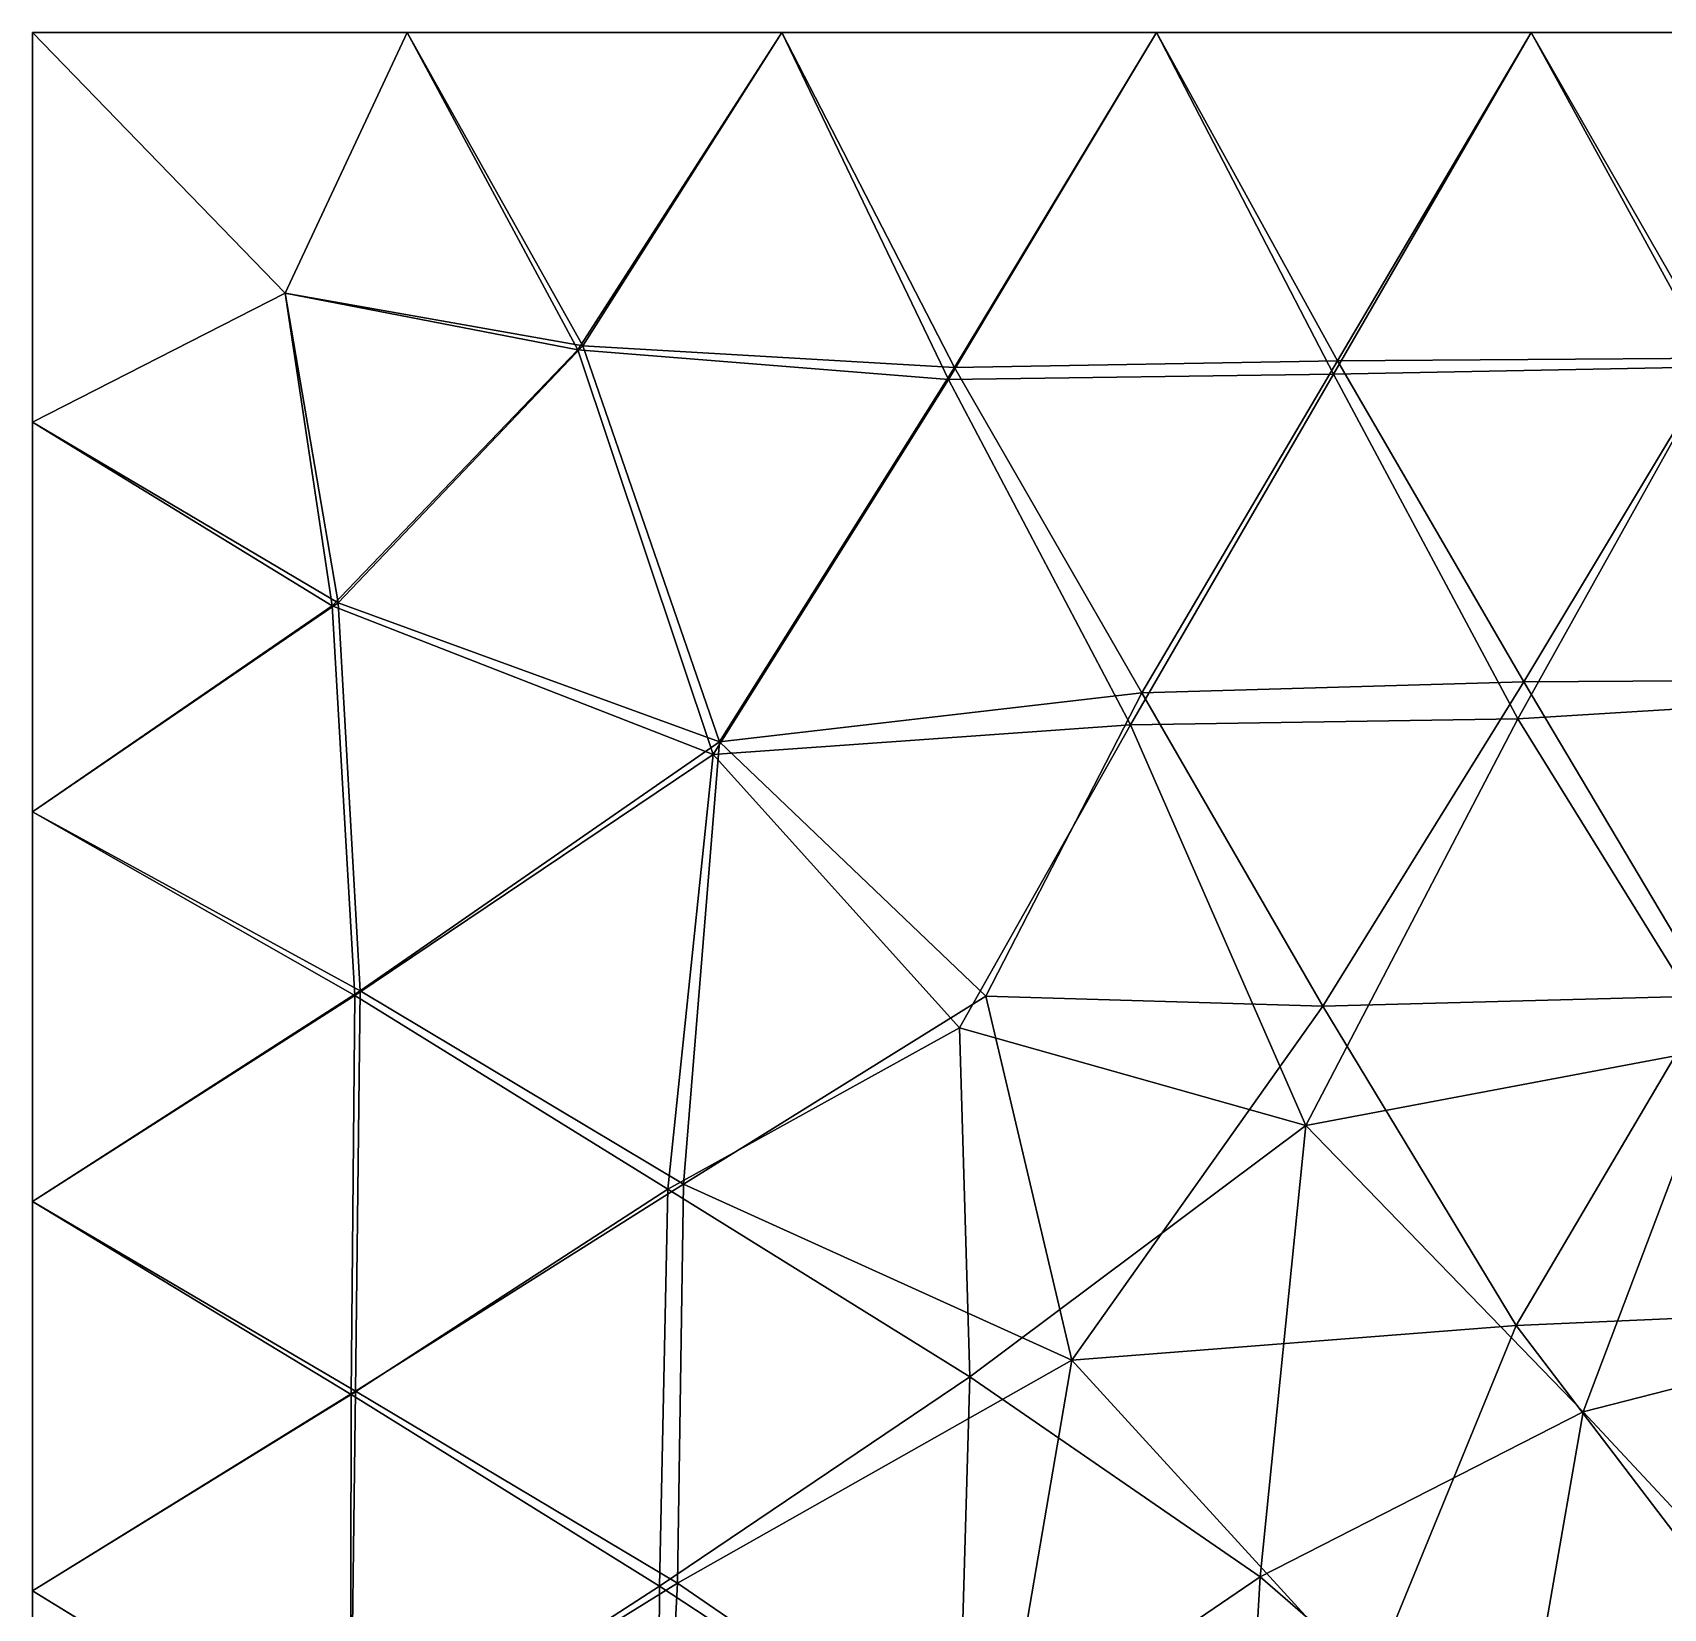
# Model space of a CAD drawing. Extents: x 0 to 100, y 0 to 80.
# Drawn here: x 0 to 33.49, y 47.64 to 80 of the extents above; entities that cross this region are included whole.
import ezdxf

# ---------------------------------------------------------------- set-up
doc = ezdxf.new("R2010")
doc.units = 0
doc.layers.add('1', color=7, linetype='CONTINUOUS')

msp = doc.modelspace()

# ---------------------------------------------------------------- linework, layer by layer
at = {"layer": '1', "color": 151}
for points in [[(0, 73.201, 18.639), (0, 80, 22.5), (0, 73.262, 26.25)], [(0, 73.262, 33.75), (0, 80, 37.5), (0, 80, 37.5), (0, 73.075, 41.436)], [(0, 80), (0, 80, 7.5), (0, 74.775, 4.9711)], [(0, 80), (0, 74.775, 4.9711), (0, 72)], [(0, 80, 30), (0, 80, 37.5), (0, 73.262, 33.75)], [(0, 73.643, 48.996), (0, 80, 45), (0, 80, 52.5)], [(0, 73.643, 48.996), (0, 80, 52.5), (0, 74.775, 55.029)], [(0, 80, 37.5), (0, 80, 45), (0, 73.075, 41.436)], [(0, 74.775, 55.029), (0, 80, 52.5), (0, 80, 52.5), (0, 80, 60)], [(0, 80, 60), (0, 72, 60), (0, 74.775, 55.029)], [(0, 73.262, 26.25), (0, 80, 30), (0, 73.262, 33.75)], [(0, 80, 15), (0, 80, 22.5), (0, 73.201, 18.639)], [(0, 80, 15), (0, 73.673, 11.035), (0, 80, 7.5)], [(0, 80, 22.5), (0, 80, 30), (0, 73.262, 26.25)], [(0, 80, 15), (0, 73.201, 18.639), (0, 73.201, 18.639), (0, 73.673, 11.035)], [(0, 74.775, 4.9711), (0, 80, 7.5), (0, 73.673, 11.035)], [(0, 80, 45), (0, 73.643, 48.996), (0, 73.643, 48.996), (0, 73.075, 41.436)], [(0, 68.365, 6.0832), (0, 74.775, 4.9711), (0, 74.775, 4.9711), (0, 73.673, 11.035)], [(0, 72), (0, 74.775, 4.9711), (0, 74.775, 4.9711), (0, 68.365, 6.0832)], [(0, 74.775, 55.029), (0, 72, 60), (0, 72, 60), (0, 68.36, 53.922)], [(0, 73.643, 48.996), (0, 74.775, 55.029), (0, 74.775, 55.029), (0, 68.36, 53.922)], [(0, 73.201, 18.639), (0, 65.374, 13.881), (0, 65.374, 13.881), (0, 73.673, 11.035)], [(0, 73.673, 11.035), (0, 65.374, 13.881), (0, 65.374, 13.881), (0, 68.365, 6.0832)], [(0, 68.36, 53.922), (0, 65.374, 46.12), (0, 65.374, 46.12), (0, 73.643, 48.996)], [(0, 73.075, 41.436), (0, 73.643, 48.996), (0, 73.643, 48.996), (0, 65.374, 46.12)], [(0, 73.262, 33.75), (0, 66.366, 37.71), (0, 66.366, 37.71), (0, 66.494, 29.994)], [(0, 73.075, 41.436), (0, 66.366, 37.71), (0, 66.366, 37.71), (0, 73.262, 33.75)], [(0, 66.386, 22.302), (0, 73.262, 26.25), (0, 73.262, 26.25), (0, 66.494, 29.994)], [(0, 73.262, 33.75), (0, 66.494, 29.994), (0, 66.494, 29.994), (0, 73.262, 26.25)], [(0, 66.386, 22.302), (0, 73.201, 18.639), (0, 73.201, 18.639), (0, 73.262, 26.25)], [(0, 65.374, 13.881), (0, 73.201, 18.639), (0, 73.201, 18.639), (0, 66.386, 22.302)], [(0, 66.366, 37.71), (0, 73.075, 41.436), (0, 73.075, 41.436), (0, 65.374, 46.12)], [(0, 64, 60), (0, 68.36, 53.922), (0, 72, 60)], [(0, 68.365, 6.0832), (0, 64), (0, 72)], [(0, 68.365, 6.0832), (0, 60.368, 6.6127), (0, 60.368, 6.6127), (0, 64)], [(0, 68.365, 6.0832), (0, 65.374, 13.881), (0, 65.374, 13.881), (0, 60.368, 6.6127)], [(0, 68.36, 53.922), (0, 64, 60), (0, 60.368, 53.388)], [(0, 65.374, 46.12), (0, 68.36, 53.922), (0, 68.36, 53.922), (0, 60.368, 53.388)], [(0, 59.774, 26.012), (0, 66.494, 29.994), (0, 66.494, 29.994), (0, 59.71, 33.798)], [(0, 66.494, 29.994), (0, 66.366, 37.71), (0, 66.366, 37.71), (0, 59.71, 33.798)], [(0, 66.386, 22.302), (0, 66.494, 29.994), (0, 66.494, 29.994), (0, 59.774, 26.012)], [(0, 66.386, 22.302), (0, 59.774, 26.012), (0, 59.774, 26.012), (0, 60.115, 19.227)], [(0, 66.386, 22.302), (0, 60.115, 19.227), (0, 60.115, 19.227), (0, 65.374, 13.881)], [(0, 60.024, 40.642), (0, 66.366, 37.71), (0, 66.366, 37.71), (0, 65.374, 46.12)], [(0, 60.024, 40.642), (0, 59.71, 33.798), (0, 66.366, 37.71)], [(0, 56.204, 46.916), (0, 60.024, 40.642), (0, 65.374, 46.12)], [(0, 60.368, 53.388), (0, 56.204, 46.916), (0, 56.204, 46.916), (0, 65.374, 46.12)], [(0, 65.374, 13.881), (0, 60.115, 19.227), (0, 60.115, 19.227), (0, 56.205, 13.086)], [(0, 65.374, 13.881), (0, 56.205, 13.086), (0, 56.205, 13.086), (0, 60.368, 6.6127)], [(0, 64, 60), (0, 56, 60), (0, 60.368, 53.388)], [(0, 60.368, 6.6127), (0, 56), (0, 64)], [(0, 56), (0, 60.368, 6.6127), (0, 60.368, 6.6127), (0, 52.12, 6.5923)], [(0, 60.368, 53.388), (0, 56, 60), (0, 56, 60), (0, 52.12, 53.41)], [(0, 56.205, 13.086), (0, 52.12, 6.5923), (0, 52.12, 6.5923), (0, 60.368, 6.6127)], [(0, 52.12, 53.41), (0, 56.204, 46.916), (0, 56.204, 46.916), (0, 60.368, 53.388)], [(0, 52.648, 20.907), (0, 56.205, 13.086), (0, 56.205, 13.086), (0, 60.115, 19.227)], [(0, 60.115, 19.227), (0, 59.774, 26.012), (0, 59.774, 26.012), (0, 52.648, 20.907)], [(0, 60.024, 40.642), (0, 52.465, 38.666), (0, 52.465, 38.666), (0, 59.71, 33.798)], [(0, 56.204, 46.916), (0, 52.465, 38.666), (0, 52.465, 38.666), (0, 60.024, 40.642)], [(0, 53.058, 29.638), (0, 52.648, 20.907), (0, 52.648, 20.907), (0, 59.774, 26.012)], [(0, 53.058, 29.638), (0, 59.774, 26.012), (0, 59.774, 26.012), (0, 59.71, 33.798)], [(0, 59.71, 33.798), (0, 52.465, 38.666), (0, 52.465, 38.666), (0, 53.058, 29.638)], [(0, 56.205, 13.086), (0, 52.648, 20.907), (0, 52.648, 20.907), (0, 48.147, 13.27)], [(0, 56.205, 13.086), (0, 48.147, 13.27), (0, 48.147, 13.27), (0, 52.12, 6.5923)], [(0, 56.204, 46.916), (0, 52.12, 53.41), (0, 52.12, 53.41), (0, 47.981, 46.503)], [(0, 47.981, 46.503), (0, 52.465, 38.666), (0, 52.465, 38.666), (0, 56.204, 46.916)], [(0, 56, 60), (0, 48, 60), (0, 48, 60), (0, 52.12, 53.41)], [(0, 52.12, 6.5923), (0, 48), (0, 56)], [(0, 45.921, 32.266), (0, 53.058, 29.638), (0, 53.058, 29.638), (0, 52.465, 38.666)], [(0, 53.058, 29.638), (0, 45.921, 32.266), (0, 45.921, 32.266), (0, 47.304, 25.714)], [(0, 53.058, 29.638), (0, 47.304, 25.714), (0, 47.304, 25.714), (0, 52.648, 20.907)], [(0, 48.147, 13.27), (0, 52.648, 20.907), (0, 52.648, 20.907), (0, 43.934, 19.402)], [(0, 43.934, 19.402), (0, 52.648, 20.907), (0, 52.648, 20.907), (0, 47.304, 25.714)], [(0, 45.921, 32.266), (0, 52.465, 38.666), (0, 52.465, 38.666), (0, 43.424, 39.852)], [(0, 43.424, 39.852), (0, 52.465, 38.666), (0, 52.465, 38.666), (0, 47.981, 46.503)], [(0, 44, 53.418), (0, 47.981, 46.503), (0, 47.981, 46.503), (0, 52.12, 53.41)], [(0, 48, 60), (0, 44, 53.418), (0, 44, 53.418), (0, 52.12, 53.41)], [(0, 44, 6.5849), (0, 48), (0, 48), (0, 52.12, 6.5923)], [(0, 48.147, 13.27), (0, 44, 6.5849), (0, 44, 6.5849), (0, 52.12, 6.5923)], [(0, 43.934, 19.402), (0, 39.986, 13.03), (0, 39.986, 13.03), (0, 48.147, 13.27)], [(0, 48.147, 13.27), (0, 39.986, 13.03), (0, 39.986, 13.03), (0, 44, 6.5849)], [(0, 44, 53.418), (0, 48, 60), (0, 40, 60)], [(0, 44, 6.5849), (0, 40), (0, 48)], [(0, 44, 53.418), (0, 39.671, 46.755), (0, 39.671, 46.755), (0, 47.981, 46.503)], [(0, 47.981, 46.503), (0, 39.671, 46.755), (0, 43.424, 39.852)]]:
    msp.add_3dface(points, dxfattribs=at)
at = {"layer": '1', "color": 154}
for points in [[(0, 80), (4.8863, 80, 4.9314), (4.8863, 80, 4.9314), (0, 80, 7.5)], [(0, 80, 30), (6.606, 80, 33.75), (0, 80, 37.5)], [(0, 80), (7.6923, 80), (4.8863, 80, 4.9314)], [(0, 80, 45), (5.8671, 80, 48.908), (5.8671, 80, 48.908), (0, 80, 52.5)], [(5.8671, 80, 48.908), (0, 80, 45), (0, 80, 45), (6.6165, 80, 41.376)], [(0, 80, 37.5), (6.6165, 80, 41.376), (0, 80, 45)], [(4.8863, 80, 55.069), (0, 80, 60), (0, 80, 52.5)], [(6.606, 80, 33.75), (6.6165, 80, 41.376), (6.6165, 80, 41.376), (0, 80, 37.5)], [(4.8863, 80, 4.9314), (5.8671, 80, 11.092), (0, 80, 7.5)], [(7.6923, 80, 60), (0, 80, 60), (4.8863, 80, 55.069)], [(0, 80, 30), (6.606, 80, 26.25), (6.606, 80, 26.25), (6.606, 80, 33.75)], [(0, 80, 15), (6.4828, 80, 18.724), (6.4828, 80, 18.724), (0, 80, 22.5)], [(0, 80, 15), (0, 80, 7.5), (0, 80, 7.5), (5.8671, 80, 11.092)], [(0, 80, 22.5), (6.606, 80, 26.25), (0, 80, 30)], [(6.4828, 80, 18.724), (6.606, 80, 26.25), (6.606, 80, 26.25), (0, 80, 22.5)], [(0, 80, 15), (5.8671, 80, 11.092), (5.8671, 80, 11.092), (6.4828, 80, 18.724)], [(5.8671, 80, 48.908), (4.8863, 80, 55.069), (4.8863, 80, 55.069), (0, 80, 52.5)], [(10.872, 80, 6.0654), (5.8671, 80, 11.092), (5.8671, 80, 11.092), (4.8863, 80, 4.9314)], [(4.8863, 80, 55.069), (10.989, 80, 53.924), (7.6923, 80, 60)], [(10.872, 80, 6.0654), (4.8863, 80, 4.9314), (4.8863, 80, 4.9314), (7.6923, 80)], [(5.8671, 80, 48.908), (10.989, 80, 53.924), (10.989, 80, 53.924), (4.8863, 80, 55.069)], [(10.989, 80, 53.924), (5.8671, 80, 48.908), (5.8671, 80, 48.908), (14.03, 80, 46.137)], [(6.6165, 80, 41.376), (14.03, 80, 46.137), (14.03, 80, 46.137), (5.8671, 80, 48.908)], [(13.868, 80, 13.929), (5.8671, 80, 11.092), (5.8671, 80, 11.092), (10.872, 80, 6.0654)], [(6.4828, 80, 18.724), (5.8671, 80, 11.092), (5.8671, 80, 11.092), (13.868, 80, 13.929)], [(13.868, 80, 13.929), (13.183, 80, 22.401), (13.183, 80, 22.401), (6.4828, 80, 18.724)], [(6.4828, 80, 18.724), (13.183, 80, 22.401), (13.183, 80, 22.401), (6.606, 80, 26.25)], [(6.606, 80, 33.75), (6.606, 80, 26.25), (13.241, 80, 30.101)], [(6.606, 80, 33.75), (13.259, 80, 37.714), (13.259, 80, 37.714), (6.6165, 80, 41.376)], [(13.259, 80, 37.714), (6.606, 80, 33.75), (6.606, 80, 33.75), (13.241, 80, 30.101)], [(13.183, 80, 22.401), (13.241, 80, 30.101), (13.241, 80, 30.101), (6.606, 80, 26.25)], [(13.259, 80, 37.714), (14.03, 80, 46.137), (14.03, 80, 46.137), (6.6165, 80, 41.376)], [(7.6923, 80), (15.385, 80), (10.872, 80, 6.0654)], [(15.385, 80, 60), (7.6923, 80, 60), (10.989, 80, 53.924)], [(18.784, 80, 6.6433), (10.872, 80, 6.0654), (10.872, 80, 6.0654), (15.385, 80)], [(13.868, 80, 13.929), (10.872, 80, 6.0654), (10.872, 80, 6.0654), (18.784, 80, 6.6433)], [(10.989, 80, 53.924), (18.779, 80, 53.362), (18.779, 80, 53.362), (15.385, 80, 60)], [(10.989, 80, 53.924), (14.03, 80, 46.137), (14.03, 80, 46.137), (18.779, 80, 53.362)], [(19.069, 80, 19.359), (13.183, 80, 22.401), (13.183, 80, 22.401), (13.868, 80, 13.929)], [(19.818, 80, 26.25), (13.183, 80, 22.401), (13.183, 80, 22.401), (19.069, 80, 19.359)], [(13.183, 80, 22.401), (19.818, 80, 26.25), (19.818, 80, 26.25), (13.241, 80, 30.101)], [(19.974, 80, 34.242), (13.259, 80, 37.714), (13.259, 80, 37.714), (13.241, 80, 30.101)], [(19.974, 80, 34.242), (13.241, 80, 30.101), (13.241, 80, 30.101), (19.818, 80, 26.25)], [(19.126, 80, 40.906), (14.03, 80, 46.137), (14.03, 80, 46.137), (13.259, 80, 37.714)], [(19.126, 80, 40.906), (13.259, 80, 37.714), (13.259, 80, 37.714), (19.974, 80, 34.242)], [(22.657, 80, 13.276), (13.868, 80, 13.929), (13.868, 80, 13.929), (18.784, 80, 6.6433)], [(19.069, 80, 19.359), (13.868, 80, 13.929), (13.868, 80, 13.929), (22.657, 80, 13.276)], [(19.126, 80, 40.906), (22.383, 80, 46.671), (22.383, 80, 46.671), (14.03, 80, 46.137)], [(22.383, 80, 46.671), (18.779, 80, 53.362), (14.03, 80, 46.137)], [(18.784, 80, 6.6433), (15.385, 80), (23.077, 80)], [(15.385, 80, 60), (18.779, 80, 53.362), (23.077, 80, 60)], [(22.383, 80, 46.671), (26.668, 80, 53.355), (26.668, 80, 53.355), (18.779, 80, 53.362)], [(23.077, 80, 60), (18.779, 80, 53.362), (18.779, 80, 53.362), (26.668, 80, 53.355)], [(18.784, 80, 6.6433), (23.077, 80), (23.077, 80), (26.73, 80, 6.6978)], [(26.73, 80, 6.6978), (22.657, 80, 13.276), (22.657, 80, 13.276), (18.784, 80, 6.6433)], [(19.069, 80, 19.359), (22.657, 80, 13.276), (22.657, 80, 13.276), (25.841, 80, 21.056)], [(25.841, 80, 21.056), (19.818, 80, 26.25), (19.818, 80, 26.25), (19.069, 80, 19.359)], [(19.126, 80, 40.906), (19.974, 80, 34.242), (19.974, 80, 34.242), (25.562, 80, 39.737)], [(22.383, 80, 46.671), (19.126, 80, 40.906), (25.562, 80, 39.737)], [(19.974, 80, 34.242), (19.818, 80, 26.25), (19.818, 80, 26.25), (28.078, 80, 30.745)], [(25.841, 80, 21.056), (28.078, 80, 30.745), (28.078, 80, 30.745), (19.818, 80, 26.25)], [(28.078, 80, 30.745), (25.562, 80, 39.737), (25.562, 80, 39.737), (19.974, 80, 34.242)], [(25.562, 80, 39.737), (30.135, 80, 46.531), (30.135, 80, 46.531), (22.383, 80, 46.671)], [(26.668, 80, 53.355), (22.383, 80, 46.671), (22.383, 80, 46.671), (30.135, 80, 46.531)], [(26.73, 80, 6.6978), (30.544, 80, 14.096), (30.544, 80, 14.096), (22.657, 80, 13.276)], [(25.841, 80, 21.056), (22.657, 80, 13.276), (22.657, 80, 13.276), (30.544, 80, 14.096)], [(26.73, 80, 6.6978), (23.077, 80), (30.769, 80)], [(23.077, 80, 60), (26.668, 80, 53.355), (30.769, 80, 60)], [(30.135, 80, 46.531), (25.562, 80, 39.737), (25.562, 80, 39.737), (33.415, 80, 39.241)], [(33.415, 80, 39.241), (25.562, 80, 39.737), (25.562, 80, 39.737), (28.078, 80, 30.745)], [(34.935, 80, 22.734), (28.078, 80, 30.745), (28.078, 80, 30.745), (25.841, 80, 21.056)], [(30.544, 80, 14.096), (34.935, 80, 22.734), (34.935, 80, 22.734), (25.841, 80, 21.056)], [(26.668, 80, 53.355), (30.135, 80, 46.531), (30.135, 80, 46.531), (34.45, 80, 53.354)], [(30.769, 80, 60), (26.668, 80, 53.355), (26.668, 80, 53.355), (34.45, 80, 53.354)], [(26.73, 80, 6.6978), (30.769, 80), (30.769, 80), (34.548, 80, 6.8824)], [(34.548, 80, 6.8824), (30.544, 80, 14.096), (30.544, 80, 14.096), (26.73, 80, 6.6978)], [(28.078, 80, 30.745), (34.935, 80, 22.734), (34.935, 80, 22.734), (37.084, 80, 32.152)], [(33.415, 80, 39.241), (28.078, 80, 30.745), (28.078, 80, 30.745), (37.084, 80, 32.152)], [(30.135, 80, 46.531), (33.415, 80, 39.241), (33.415, 80, 39.241), (37.967, 80, 46.497)], [(34.45, 80, 53.354), (30.135, 80, 46.531), (30.135, 80, 46.531), (37.967, 80, 46.497)], [(30.544, 80, 14.096), (34.548, 80, 6.8824), (34.548, 80, 6.8824), (38.624, 80, 14.061)], [(34.935, 80, 22.734), (30.544, 80, 14.096), (30.544, 80, 14.096), (38.624, 80, 14.061)], [(30.769, 80, 60), (34.45, 80, 53.354), (38.462, 80, 60)], [(34.548, 80, 6.8824), (30.769, 80), (38.462, 80)], [(37.084, 80, 32.152), (41.461, 80, 39.624), (41.461, 80, 39.624), (33.415, 80, 39.241)], [(37.967, 80, 46.497), (33.415, 80, 39.241), (33.415, 80, 39.241), (41.461, 80, 39.624)]]:
    msp.add_3dface(points, dxfattribs=at)
at = {"layer": '1', "color": 150}
for points in [[(0, 80), (0, 72), (5.1862, 74.647)], [(0, 80), (5.1862, 74.647), (7.6923, 80)], [(11.3, 73.565), (7.6923, 80), (5.1862, 74.647)], [(7.6923, 80), (11.3, 73.565), (15.385, 80)], [(15.385, 80), (11.3, 73.565), (11.3, 73.565), (18.927, 73.124)], [(15.385, 80), (18.927, 73.124), (18.927, 73.124), (23.077, 80)], [(18.927, 73.124), (26.797, 73.258), (26.797, 73.258), (23.077, 80)], [(23.077, 80), (26.797, 73.258), (26.797, 73.258), (30.769, 80)], [(34.615, 73.317), (30.769, 80), (26.797, 73.258)], [(30.769, 80), (34.615, 73.317), (34.615, 73.317), (38.462, 80)], [(5.1862, 74.647), (0, 72), (0, 72), (6.2725, 68.293)], [(6.2725, 68.293), (11.3, 73.565), (11.3, 73.565), (5.1862, 74.647)], [(6.2725, 68.293), (14.105, 65.435), (14.105, 65.435), (11.3, 73.565)], [(11.3, 73.565), (14.105, 65.435), (14.105, 65.435), (18.927, 73.124)], [(18.927, 73.124), (14.105, 65.435), (14.105, 65.435), (22.774, 66.441)], [(18.927, 73.124), (22.774, 66.441), (22.774, 66.441), (26.797, 73.258)], [(30.62, 66.668), (26.797, 73.258), (26.797, 73.258), (22.774, 66.441)], [(34.615, 73.317), (26.797, 73.258), (26.797, 73.258), (30.62, 66.668)], [(30.62, 66.668), (38.463, 66.72), (38.463, 66.72), (34.615, 73.317)], [(6.2725, 68.293), (0, 72), (0, 72), (0, 64)], [(6.2725, 68.293), (0, 64), (0, 64), (6.7265, 60.321)], [(14.105, 65.435), (6.2725, 68.293), (6.2725, 68.293), (6.7265, 60.321)], [(22.774, 66.441), (26.492, 60.008), (26.492, 60.008), (30.62, 66.668)], [(30.62, 66.668), (26.492, 60.008), (26.492, 60.008), (34.453, 60.219)], [(34.453, 60.219), (38.463, 66.72), (38.463, 66.72), (30.62, 66.668)], [(19.572, 60.217), (22.774, 66.441), (22.774, 66.441), (14.105, 65.435)], [(26.492, 60.008), (22.774, 66.441), (22.774, 66.441), (19.572, 60.217)], [(13.369, 56.352), (14.105, 65.435), (14.105, 65.435), (6.7265, 60.321)], [(14.105, 65.435), (13.369, 56.352), (13.369, 56.352), (19.572, 60.217)], [(6.7265, 60.321), (0, 64), (0, 64), (0, 56)], [(0, 56), (6.63, 52.104), (6.63, 52.104), (6.7265, 60.321)], [(6.63, 52.104), (13.369, 56.352), (13.369, 56.352), (6.7265, 60.321)], [(21.342, 52.74), (19.572, 60.217), (19.572, 60.217), (13.369, 56.352)], [(19.572, 60.217), (21.342, 52.74), (21.342, 52.74), (26.492, 60.008)], [(26.492, 60.008), (21.342, 52.74), (21.342, 52.74), (30.462, 53.452)], [(30.462, 53.452), (34.453, 60.219), (34.453, 60.219), (26.492, 60.008)], [(30.462, 53.452), (38.527, 53.808), (38.527, 53.808), (34.453, 60.219)], [(13.369, 56.352), (6.63, 52.104), (6.63, 52.104), (13.241, 48.159)], [(13.241, 48.159), (21.342, 52.74), (21.342, 52.74), (13.369, 56.352)], [(0, 48), (6.63, 52.104), (6.63, 52.104), (0, 56)], [(35.278, 47.135), (38.527, 53.808), (38.527, 53.808), (30.462, 53.452)], [(21.342, 52.74), (27.44, 46.063), (27.44, 46.063), (30.462, 53.452)], [(30.462, 53.452), (27.44, 46.063), (27.44, 46.063), (35.278, 47.135)], [(19.788, 43.662), (21.342, 52.74), (21.342, 52.74), (13.241, 48.159)], [(21.342, 52.74), (19.788, 43.662), (19.788, 43.662), (27.44, 46.063)], [(0, 48), (6.5259, 43.997), (6.5259, 43.997), (6.63, 52.104)], [(6.63, 52.104), (6.5259, 43.997), (13.241, 48.159)], [(0, 40), (6.5259, 43.997), (6.5259, 43.997), (0, 48)], [(12.807, 39.974), (13.241, 48.159), (13.241, 48.159), (6.5259, 43.997)], [(13.241, 48.159), (12.807, 39.974), (12.807, 39.974), (19.788, 43.662)]]:
    msp.add_3dface(points, dxfattribs=at)
at = {"layer": '1', "color": 1}
for points in [[(0, 80, 60), (5.186, 74.648, 60), (5.186, 74.648, 60), (0, 72, 60)], [(7.6923, 80, 60), (5.186, 74.648, 60), (5.186, 74.648, 60), (0, 80, 60)], [(5.186, 74.648, 60), (7.6923, 80, 60), (11.199, 73.488, 60)], [(15.385, 80, 60), (11.199, 73.488, 60), (11.199, 73.488, 60), (7.6923, 80, 60)], [(15.385, 80, 60), (18.808, 72.875, 60), (18.808, 72.875, 60), (11.199, 73.488, 60)], [(15.385, 80, 60), (23.077, 80, 60), (18.808, 72.875, 60)], [(23.077, 80, 60), (26.711, 72.986, 60), (18.808, 72.875, 60)], [(23.077, 80, 60), (30.769, 80, 60), (26.711, 72.986, 60)], [(34.528, 73.14, 60), (26.711, 72.986, 60), (26.711, 72.986, 60), (30.769, 80, 60)], [(30.769, 80, 60), (38.462, 80, 60), (34.528, 73.14, 60)], [(6.1523, 68.227, 60), (0, 72, 60), (0, 72, 60), (5.186, 74.648, 60)], [(11.199, 73.488, 60), (6.1523, 68.227, 60), (6.1523, 68.227, 60), (5.186, 74.648, 60)], [(13.972, 65.176, 60), (6.1523, 68.227, 60), (6.1523, 68.227, 60), (11.199, 73.488, 60)], [(13.972, 65.176, 60), (11.199, 73.488, 60), (11.199, 73.488, 60), (18.808, 72.875, 60)], [(26.711, 72.986, 60), (34.528, 73.14, 60), (34.528, 73.14, 60), (30.5, 65.909, 60)], [(30.5, 65.909, 60), (34.528, 73.14, 60), (34.528, 73.14, 60), (38.414, 66.397, 60)], [(22.546, 65.786, 60), (13.972, 65.176, 60), (13.972, 65.176, 60), (18.808, 72.875, 60)], [(18.808, 72.875, 60), (26.711, 72.986, 60), (22.546, 65.786, 60)], [(30.5, 65.909, 60), (22.546, 65.786, 60), (22.546, 65.786, 60), (26.711, 72.986, 60)], [(0, 64, 60), (0, 72, 60), (6.1523, 68.227, 60)], [(6.1523, 68.227, 60), (6.619, 60.227, 60), (0, 64, 60)], [(6.1523, 68.227, 60), (13.972, 65.176, 60), (13.972, 65.176, 60), (6.619, 60.227, 60)], [(38.414, 66.397, 60), (34.673, 59.169, 60), (34.673, 59.169, 60), (30.5, 65.909, 60)], [(22.546, 65.786, 60), (19.032, 59.567, 60), (19.032, 59.567, 60), (13.972, 65.176, 60)], [(26.148, 57.558, 60), (19.032, 59.567, 60), (19.032, 59.567, 60), (22.546, 65.786, 60)], [(30.5, 65.909, 60), (26.148, 57.558, 60), (26.148, 57.558, 60), (22.546, 65.786, 60)], [(34.673, 59.169, 60), (26.148, 57.558, 60), (26.148, 57.558, 60), (30.5, 65.909, 60)], [(6.619, 60.227, 60), (13.972, 65.176, 60), (13.972, 65.176, 60), (13.047, 56.25, 60)], [(13.047, 56.25, 60), (13.972, 65.176, 60), (13.972, 65.176, 60), (19.032, 59.567, 60)], [(0, 64, 60), (6.619, 60.227, 60), (6.619, 60.227, 60), (0, 56, 60)], [(6.5386, 52.035, 60), (0, 56, 60), (0, 56, 60), (6.619, 60.227, 60)], [(6.619, 60.227, 60), (13.047, 56.25, 60), (13.047, 56.25, 60), (6.5386, 52.035, 60)], [(13.047, 56.25, 60), (19.032, 59.567, 60), (19.032, 59.567, 60), (19.248, 52.396, 60)], [(19.248, 52.396, 60), (19.032, 59.567, 60), (19.032, 59.567, 60), (26.148, 57.558, 60)], [(34.673, 59.169, 60), (31.837, 51.678, 60), (31.837, 51.678, 60), (26.148, 57.558, 60)], [(34.673, 59.169, 60), (38.795, 53.457, 60), (38.795, 53.457, 60), (31.837, 51.678, 60)], [(26.148, 57.558, 60), (25.209, 48.29, 60), (25.209, 48.29, 60), (19.248, 52.396, 60)], [(25.209, 48.29, 60), (26.148, 57.558, 60), (26.148, 57.558, 60), (31.837, 51.678, 60)], [(6.5386, 52.035, 60), (0, 48, 60), (0, 48, 60), (0, 56, 60)], [(12.875, 48.101, 60), (6.5386, 52.035, 60), (6.5386, 52.035, 60), (13.047, 56.25, 60)], [(12.875, 48.101, 60), (13.047, 56.25, 60), (13.047, 56.25, 60), (19.248, 52.396, 60)], [(38.795, 53.457, 60), (36.029, 47.188, 60), (36.029, 47.188, 60), (31.837, 51.678, 60)], [(19.008, 44.065, 60), (12.875, 48.101, 60), (12.875, 48.101, 60), (19.248, 52.396, 60)], [(19.008, 44.065, 60), (19.248, 52.396, 60), (19.248, 52.396, 60), (25.209, 48.29, 60)], [(6.5386, 52.035, 60), (6.5262, 43.99, 60), (6.5262, 43.99, 60), (0, 48, 60)], [(12.875, 48.101, 60), (6.5262, 43.99, 60), (6.5262, 43.99, 60), (6.5386, 52.035, 60)], [(25.209, 48.29, 60), (31.837, 51.678, 60), (31.837, 51.678, 60), (30.459, 43.741, 60)], [(31.837, 51.678, 60), (36.029, 47.188, 60), (36.029, 47.188, 60), (30.459, 43.741, 60)], [(25.209, 48.29, 60), (24.712, 39.789, 60), (24.712, 39.789, 60), (19.008, 44.065, 60)], [(25.209, 48.29, 60), (30.459, 43.741, 60), (30.459, 43.741, 60), (24.712, 39.789, 60)], [(0, 48, 60), (6.5262, 43.99, 60), (6.5262, 43.99, 60), (0, 40, 60)], [(6.5262, 43.99, 60), (12.875, 48.101, 60), (12.875, 48.101, 60), (12.827, 39.944, 60)], [(19.008, 44.065, 60), (12.827, 39.944, 60), (12.827, 39.944, 60), (12.875, 48.101, 60)]]:
    msp.add_3dface(points, dxfattribs=at)

doc.saveas('drawing.dxf')
